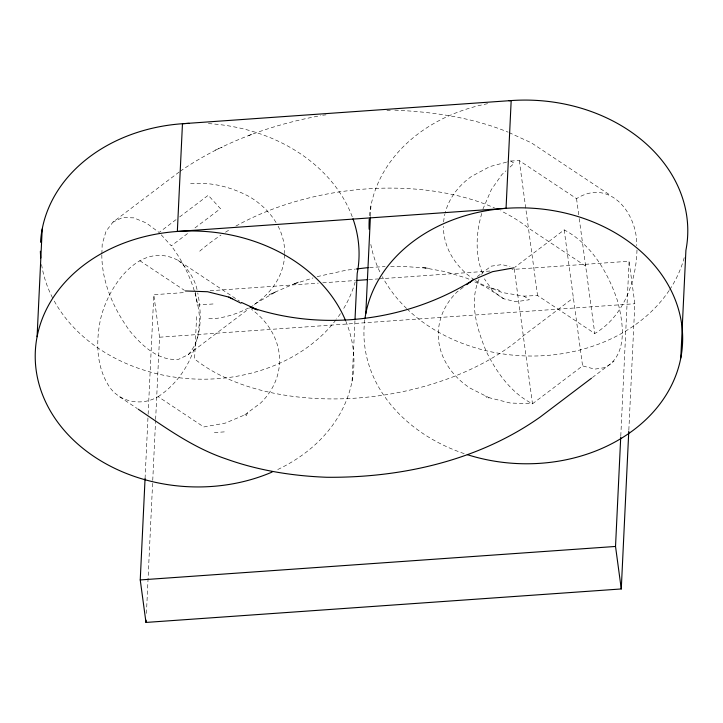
<?xml version="1.0" encoding="UTF-8"?>
<svg xmlns="http://www.w3.org/2000/svg" width="723" height="723" viewBox="0 0 723 723"><rect width="100%" height="100%" fill="white"/><g stroke="black" fill="none" stroke-linecap="round" stroke-linejoin="round"><path stroke-width="0.54" stroke-dasharray="3.62 2.71" d="M101.826 254.83C101.835 282.449 113.791 308.938 129.797 330.989C141.952 345.486 158.21 361.346 178.698 359.259L188.152 354.704L249.245 308.459M101.871 253.764L102.205 244.175L106.055 231.206L112.942 222.133L179.277 171.929M145.07 478.472L148.07 415.345M148.125 414.216L153.8 294.722L185.341 292.499M146.417 613.411L152.689 481.518M152.743 480.388L155.581 420.641M155.635 419.512L159.548 337.216L153.8 294.722M196.593 316.629L194.577 358.96A203.371 120.117 -7.7 0 0 523.298 335.806L573.384 297.894M352.074 381.184L354.957 320.569M370.447 215.942L370.926 205.847M620.786 435.978L629.091 261.238L511.956 269.489M628.838 430.004L634.839 303.741L629.091 261.238M636.981 249.977C636.222 281.771 623.298 316.837 594.776 333.52L537.541 295.508L523.985 296.132L502.169 292.526L482.142 284.519A85.025 68.215 2.7 0 1 475.499 280.569M481.762 213.484C475.996 232.896 474.948 254.586 482.593 273.628M482.856 209.254L491.369 189.562L501.861 174.605L505.955 170.836M247.609 412.752L246.136 415.77L244.79 414.875L225.332 423.1L203.778 426.959L158.138 396.647C142.151 406.145 120.714 402.675 109.724 387.302C96.304 367.429 95.689 342.078 100.533 319.304C107.808 286.76 139.882 239.909 178.229 260.443L239.638 301.238M479.033 279.313C468.802 302.377 477.072 329.01 486.136 351.188C496.538 372.345 510.98 392.86 532.49 403.805L582.584 365.892L594.749 369.137L605.458 367.537C628.151 354.08 623.244 322.63 617.587 301.066C608.124 272.625 591.522 244.229 564.193 229.896L515.002 267.139M481.654 274.46L482.702 272.526L491.224 266.172L501.934 264.564L510.049 266.733M188.152 354.704C202.684 338.816 201.563 312.67 197.75 292.914M510.058 167.058L514.161 163.29L510.736 161.012L507.6 161.853M180.172 171.252C221.943 142.44 270.818 124.754 320.578 115.68M176.06 219.638L159.078 232.49L146.272 222.946L133.764 217.858L122.395 217.587L112.942 222.133M179.629 216.936L208.233 195.282L220.452 208.649L193.637 228.938M161.229 234.848L171.297 245.847L189.173 232.318M250.149 307.781L256.439 303.018L276.195 291.667L269.272 294.632L298.247 282.097L293.294 284.202L312.987 277.957M158.138 396.647C184.347 379.575 199.747 347.618 199.449 316.683C197.027 290.98 186.733 266.444 171.297 245.847M477.307 276.602L482.702 272.526M514.252 268.929L532.49 403.805L510.311 403.027L489.01 397.668L487.564 398.771L485.675 395.987M592.39 377.533L613.99 361.184M244.79 414.875L260.831 402.838A85.025 68.215 2.7 0 0 251.568 309.299M463.217 287.311L457.044 291.938A85.025 68.215 2.7 0 0 470.049 388.097L489.01 397.668M510.736 161.012L519.304 160.614L576.538 198.635C609.923 177.686 637.65 213.764 636.719 245.675M215.355 150.059L222.277 147.094M248.613 135.626L253.574 133.511M317.135 276.638L346.371 270.167L355.246 269.119M506.552 162.133L489.823 166.606L471.541 176.394A85.025 68.215 2.7 0 0 445.115 213.122M322.72 115.219L326.001 114.84M369.661 267.42L385.142 266.642M210.113 290.754L318.237 283.136M322.747 282.82L355.409 280.515M368.92 279.566L377.93 278.933M379.06 278.852L490.555 270.998M213.05 303.967L197.144 305.088L195.318 291.604M159.548 337.216L634.839 303.741M214.379 432.58L226.236 431.748M386.941 110.321L390.312 110.248M390.664 266.516L401.708 266.263L428.495 268.287L422.359 267.483L445.594 271.721L466.877 278.238L470.836 280.054M190.61 183.705C210.935 181.717 231.125 187.022 249.037 196.475A85.025 68.215 2.7 0 1 276.511 223.299M208.793 318.726L213.764 318.753A85.025 68.215 2.7 0 0 248.206 308.07M394.812 110.149C433.321 111.866 472.209 117.506 508.061 132.128M490.763 287.962L497.478 289.408L502.169 292.526M474.794 281.871L485.684 286.868L503.56 298.744L516.059 301.753L529.408 299.738L523.985 296.132M509.073 132.589L531.369 142.829L610.51 195.391M585.657 266.073L528.423 228.061A203.371 120.117 -7.7 0 0 500.714 210.8M139.756 260.66L184.455 290.348M119.666 396.864L137.316 408.576M503.56 298.744L492.761 290.926L484.383 278.816M178.229 260.443C187.998 268.405 195.391 279.295 197.496 291.875M576.538 198.635L579.078 217.424M579.222 218.536L594.776 333.52M564.193 229.896L582.584 365.892M519.304 160.614L537.541 295.508M355.201 281.862A159.431 127.899 2.7 0 1 342.792 309.968M340.425 313.655A159.431 127.899 2.7 0 1 336.566 319.087M335.888 319.973A159.431 127.899 2.7 0 1 188.278 378.644A159.431 127.899 2.7 0 1 53.086 298.87M52.58 297.903A159.431 127.899 2.7 0 1 41.582 264.51M208.387 123.597A159.431 127.899 2.7 0 1 352.598 217.713M464.175 453.628A159.431 127.899 2.7 0 1 364.898 319.078M684.211 257.65A159.431 127.899 2.7 0 1 669.751 289.58M669.137 290.501A159.431 127.899 2.7 0 1 407.429 309.29M406.633 308.531A159.431 127.899 2.7 0 1 382.313 276.683M379.846 271.839A159.431 127.899 2.7 0 1 370.474 242.422M369.507 215.77A159.431 127.899 2.7 0 1 489.001 103.416M199.702 251.215A203.371 120.117 -7.7 0 1 220.994 235.102M225.495 232.21A203.371 120.117 -7.7 0 1 230.14 229.381M235.87 226.091A203.371 120.117 -7.7 0 1 494.568 207.953M474.586 279.955A85.025 68.215 2.7 0 1 443.425 226.389M443.624 221.961A85.025 68.215 2.7 0 1 444.844 214.225M345.865 321.301A159.431 127.899 2.7 0 1 276.195 470.248M284.654 254.731A85.025 68.215 2.7 0 1 251.975 305.91M278.075 226.127A85.025 68.215 2.7 0 1 284.69 253.61"/><path stroke-width="1.08" d="M37.09 336.746L42.214 228.992M628.784 431.125L621.274 588.956L145.983 622.431L140.244 579.936L145.07 478.472M145.983 622.431L146.091 620.18M355.011 319.449L357.198 273.43A159.431 127.899 2.7 0 0 352.969 218.762M365.802 313.592L370.393 217.063M621.274 588.956L615.526 546.452L620.732 437.108M680.786 358.03L685.91 250.285A159.431 127.899 2.7 0 0 508.965 100.741M473.086 279.9L470.266 282.015L473.086 279.9L492.544 271.667L514.107 267.817M591.486 378.21L540.189 417.035C478.536 460.614 401.382 477.984 326.688 477.27C292.463 475.969 258.4 470.537 226.109 458.924C193.8 448.088 166.136 428.188 138.238 409.2M466.742 284.663L469.381 282.675M471.64 280.994C406.489 321.22 322.693 331.92 250.022 307.094L256.828 309.715M356.349 268.992L368.558 267.555M356.529 280.443L367.799 279.647M140.244 579.936L615.526 546.452M185.386 290.962L207.564 291.74L228.866 297.099L240.994 303.226M232.2 298.789L228.866 297.099M241.5 302.467L257.713 309.914M272.155 472.047A159.431 127.899 2.7 0 1 50.962 411.993A159.431 127.899 2.7 0 1 134.243 239.512A159.431 127.899 2.7 0 1 345.44 320.271M40.768 257.948A159.431 127.899 2.7 0 1 40.371 251.252M40.524 242.277A159.431 127.899 2.7 0 1 189.164 123.362M365.052 317.975A159.431 127.899 2.7 0 1 554.776 210.908A159.431 127.899 2.7 0 1 676.502 373.619A159.431 127.899 2.7 0 1 467.32 454.659M369.128 229.218A159.431 127.899 2.7 0 1 369.245 219.123M182.467 123.723L177.343 231.468L506.055 208.314L511.179 100.569L182.467 123.723"/></g></svg>
